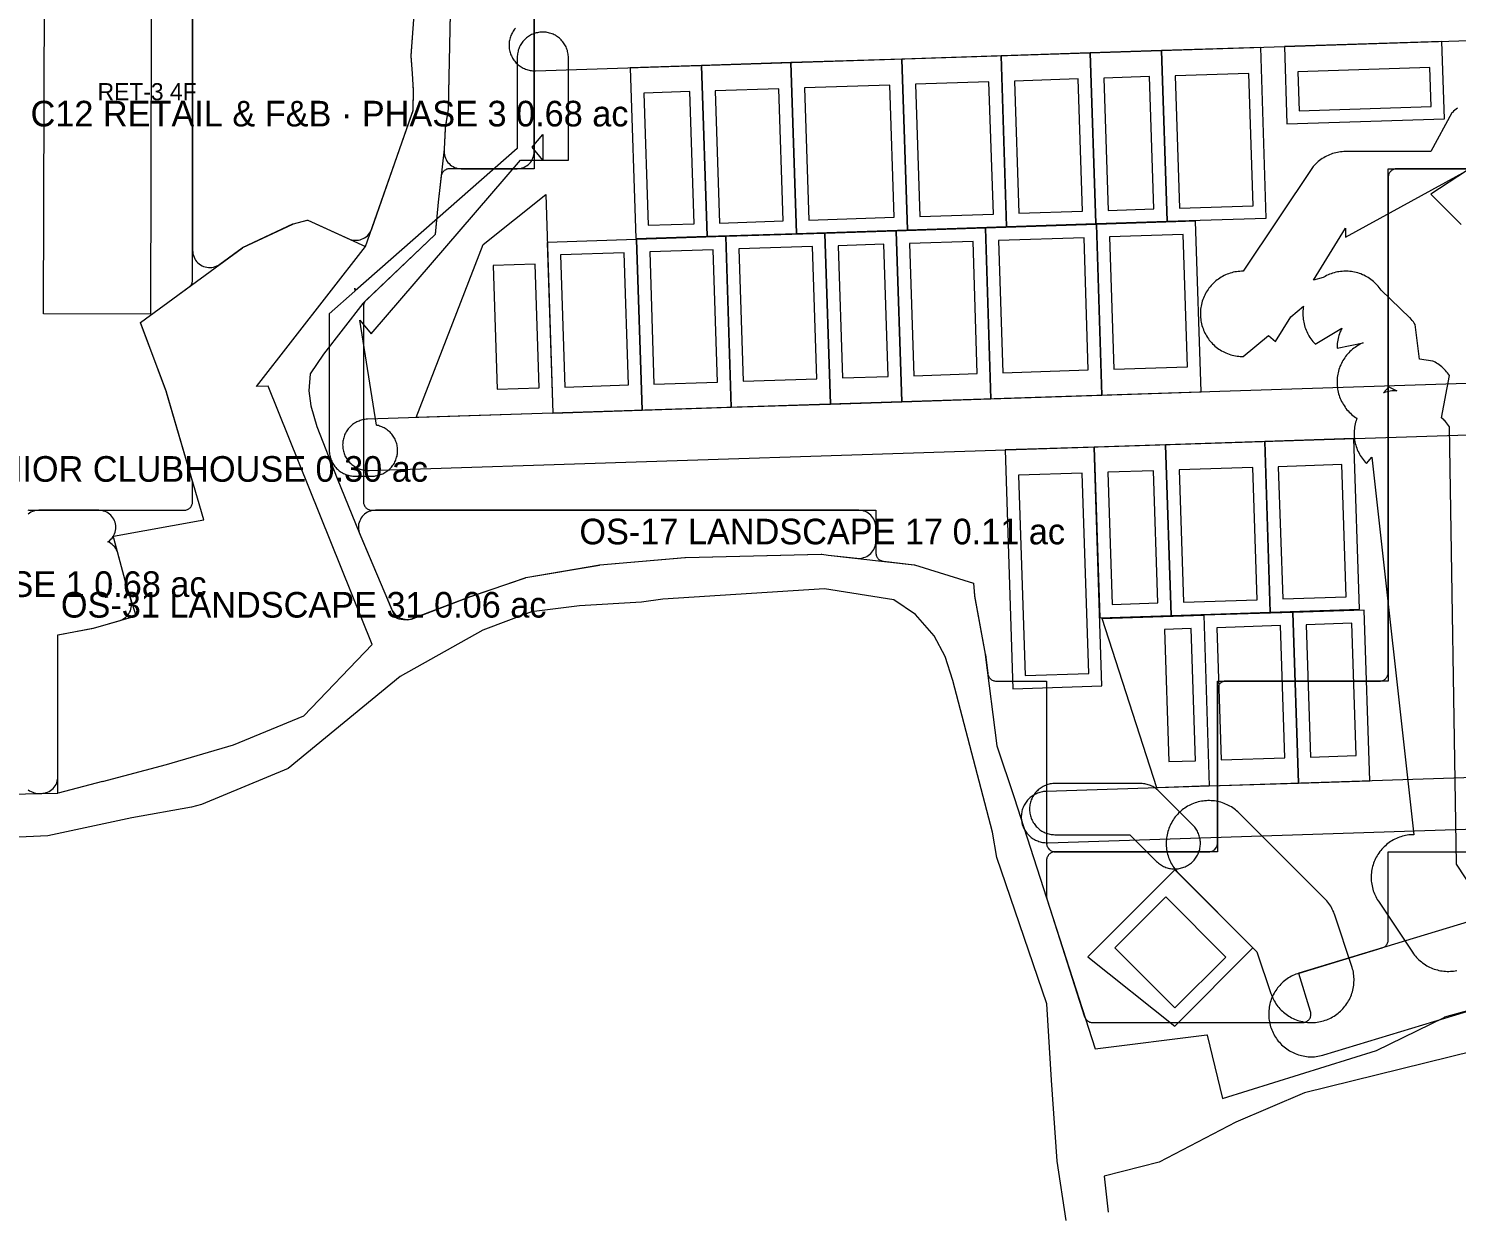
# Model space of a CAD drawing. Extents: x 32 to 940, y -21 to 684.
# Drawn here: x 320.8 to 488, y -13.2 to 126.4 of the extents above; entities that cross this region are included whole.
import ezdxf

# ---------------------------------------------------------------- set-up
doc = ezdxf.new("R2010")
doc.units = 0
for name, color, linetype, lineweight in [('BUILDING-RETAIL', 6, 'Continuous', 0), ('GREEN-LANDSCAPE', 3, 'Continuous', 0), ('GREEN-RC', 3, 'Continuous', 0), ('PLOT', 4, 'Continuous', 0), ('ROAD-EXISTING', 2, 'Continuous', 0), ('ROAD-PRIMARY', 1, 'Continuous', 0), ('ROAD-TERTIARY', 7, 'Continuous', 0), ('SITE-BOUNDARY', 7, 'Continuous', 0), ('TEXT-PLOT', 7, 'Continuous', 0), ('TEXT-ZONE', 7, 'Continuous', 0), ('VILLA-HOUSE', 7, 'Continuous', 0), ('ZONE-RETAIL', 6, 'Continuous', 0), ('ZONE-VILLAS', 2, 'Continuous', 0)]:
    doc.layers.add(name, color=color, linetype=linetype, lineweight=lineweight)

msp = doc.modelspace()

# ---------------------------------------------------------------- linework, layer by layer
at = {"layer": 'BUILDING-RETAIL'}
msp.add_lwpolyline([(335.06, 92.96), (322.54, 93), (322.68, 143.08), (335.2, 143.05)], close=True, dxfattribs=at)
at = {"layer": 'GREEN-LANDSCAPE'}
msp.add_lwpolyline([(320.75, 37.26), (320.91, 37.15), (321.08, 37.05), (321.27, 36.97), (321.45, 36.9), (321.65, 36.86), (321.85, 36.83), (322.04, 36.83), (322.27, 36.83), (322.46, 36.85), (322.65, 36.88), (322.84, 36.93), (323.02, 37), (323.2, 37.08), (323.36, 37.18), (323.51, 37.3), (323.66, 37.43), (323.79, 37.58), (323.9, 37.74), (324, 37.9), (324.08, 38.08), (324.14, 38.26), (324.19, 38.45), (324.22, 38.64), (324.23, 38.83), (324.2, 55.38), (324.2, 55.41), (324.2, 55.41), (324.2, 55.42), (324.22, 55.42), (324.24, 55.42), (328.31, 56.19), (328.49, 56.23), (331.41, 57.07), (331.6, 57.13), (331.78, 57.22), (331.95, 57.32), (332.12, 57.43), (332.26, 57.57), (332.4, 57.71), (332.52, 57.87), (332.62, 58.04), (332.71, 58.22), (332.78, 58.41), (332.82, 58.6), (332.85, 58.8), (332.86, 59), (332.85, 59.19), (332.82, 59.39), (332.77, 59.58), (332.11, 61.73), (332.11, 61.74), (332.1, 61.74), (332.1, 61.75), (332.1, 61.76), (332.1, 61.77), (332.1, 61.77), (332.09, 61.78), (331.25, 64.97), (331.19, 65.16), (331.1, 65.35), (331, 65.53), (330.88, 65.7), (330.74, 65.85), (330.59, 65.99), (330.42, 66.12), (330.25, 66.22), (330.08, 66.3), (330.07, 66.3), (330.07, 66.3), (330.07, 66.31), (330.07, 66.31), (330.07, 66.31), (330.13, 66.35), (330.29, 66.47), (330.43, 66.6), (330.56, 66.75), (330.68, 66.91), (330.77, 67.07), (330.86, 67.25), (330.92, 67.44), (330.97, 67.63), (330.99, 67.82), (331, 68.01), (330.99, 68.21), (330.96, 68.4), (330.91, 68.59), (330.85, 68.78), (330.76, 68.95), (330.66, 69.12), (330.54, 69.27), (330.41, 69.42), (330.27, 69.55), (330.11, 69.67), (329.94, 69.77), (329.76, 69.85), (329.58, 69.91), (329.39, 69.96), (329.2, 69.99), (329, 70), (322, 70), (321.8, 69.99), (321.61, 69.96), (321.42, 69.91), (321.23, 69.85), (321.06, 69.76), (320.89, 69.66), (320.73, 69.55)], dxfattribs=at)
msp.add_lwpolyline([(359.41, 67.99), (359.42, 67.79), (359.45, 67.6), (359.5, 67.4), (359.57, 67.22), (362.49, 60.31), (363.29, 58.43), (363.37, 58.26), (363.47, 58.1), (363.59, 57.94), (363.72, 57.8), (363.86, 57.67), (364.01, 57.56), (364.18, 57.46), (364.35, 57.37), (364.53, 57.31), (364.71, 57.26), (364.9, 57.23), (365.09, 57.22), (365.29, 57.22), (365.48, 57.24), (365.66, 57.29), (365.84, 57.35), (372.63, 59.94), (372.64, 59.94), (372.64, 59.94), (372.65, 59.94), (372.66, 59.95), (372.67, 59.95), (372.67, 59.95), (372.68, 59.95), (378.94, 62.1), (378.97, 62.1), (378.98, 62.11), (379, 62.11), (379.02, 62.12), (387.65, 63.58), (387.67, 63.59), (387.68, 63.59), (387.69, 63.59), (397.65, 64.45), (397.67, 64.45), (397.68, 64.45), (397.68, 64.45), (397.69, 64.45), (397.7, 64.45), (397.71, 64.45), (413.61, 64.84), (413.64, 64.84), (413.66, 64.84), (413.66, 64.84), (413.66, 64.84), (413.67, 64.84), (414.41, 64.76), (414.41, 64.76), (414.43, 64.76), (417.77, 64.38), (417.97, 64.37), (418.17, 64.37), (418.37, 64.4), (418.56, 64.45), (418.75, 64.51), (418.93, 64.59), (419.1, 64.69), (419.26, 64.81), (419.4, 64.94), (419.54, 65.09), (419.66, 65.25), (419.76, 65.42), (419.85, 65.6), (419.91, 65.78), (419.96, 65.97), (419.99, 66.17), (420, 66.37), (420, 68), (419.99, 68.2), (419.96, 68.39), (419.91, 68.58), (419.85, 68.77), (419.76, 68.94), (419.66, 69.11), (419.55, 69.27), (419.41, 69.41), (419.27, 69.55), (419.11, 69.66), (418.94, 69.76), (418.77, 69.85), (418.58, 69.91), (418.39, 69.96), (418.2, 69.99), (418, 70), (361.41, 70), (361.21, 69.99), (361.02, 69.96), (360.82, 69.91), (360.64, 69.85), (360.46, 69.76), (360.29, 69.66), (360.13, 69.54), (359.99, 69.41), (359.86, 69.26), (359.74, 69.1), (359.64, 68.93), (359.56, 68.76), (359.49, 68.57), (359.44, 68.38), (359.42, 68.18)], close=True, dxfattribs=at)
at = {"layer": 'GREEN-RC'}
for points in [[(340, 149), (340, 100.42), (340.01, 100.22), (340.04, 100.03), (340.09, 99.83), (340.16, 99.64), (340.25, 99.46), (340.35, 99.29), (340.47, 99.13), (340.61, 98.99), (340.76, 98.86), (340.92, 98.74), (341.1, 98.64), (341.28, 98.56), (341.47, 98.5), (341.66, 98.45), (341.86, 98.43), (342.06, 98.42), (342.26, 98.44), (342.46, 98.48), (342.65, 98.53), (342.84, 98.61), (343.02, 98.7), (343.18, 98.81), (345.8, 100.73), (345.82, 100.75), (345.83, 100.75), (345.83, 100.75), (345.85, 100.76), (345.87, 100.77), (351.73, 103.52), (351.75, 103.53), (351.76, 103.53), (351.76, 103.54), (351.78, 103.54), (351.8, 103.55), (353.42, 103.97), (353.42, 103.97), (353.45, 103.98), (353.46, 103.98), (353.46, 103.98), (353.47, 103.98), (353.5, 103.97), (358.27, 101.8), (358.45, 101.72), (358.64, 101.67), (358.83, 101.64), (359.03, 101.62), (359.22, 101.62), (359.42, 101.64), (359.61, 101.68), (359.79, 101.74), (359.97, 101.82), (360.14, 101.91), (360.31, 102.02), (360.46, 102.15), (360.59, 102.29), (360.72, 102.44), (360.82, 102.61), (360.91, 102.78), (360.99, 102.96), (365.71, 116.51), (365.77, 116.71), (365.81, 116.92), (365.82, 117.14), (365.85, 119.03), (365.85, 119.18), (365.73, 121.16), (365.73, 121.16), (365.6, 123.18), (365.6, 123.2), (365.6, 123.22), (365.6, 123.23), (365.6, 123.26), (366.06, 129.58)], [(370.31, 135.6), (369.93, 117.04), (369.92, 117.01), (369.92, 116.99), (369.92, 116.98), (369.92, 116.96), (369.58, 114.87), (369.55, 114.62), (369.47, 112.32), (369.47, 112.3), (369.46, 112.28), (369.46, 112.27), (369.46, 112.24), (369.46, 112.23), (369.45, 112.03), (369.45, 111.83), (369.48, 111.63), (369.53, 111.44), (369.59, 111.25), (369.67, 111.07), (369.77, 110.9), (369.89, 110.74), (370.02, 110.6), (370.17, 110.46), (370.33, 110.34), (370.5, 110.24), (370.67, 110.16), (370.86, 110.09), (371.05, 110.04), (371.25, 110.01), (371.45, 110), (378, 110), (378.2, 110.01), (378.39, 110.04), (378.58, 110.09), (378.77, 110.15), (378.94, 110.24), (379.11, 110.34), (379.27, 110.45), (379.41, 110.59), (379.55, 110.73), (379.66, 110.89), (379.76, 111.06), (379.85, 111.23), (379.91, 111.42), (379.96, 111.61), (379.99, 111.8), (380, 112), (380, 128.98)]]:
    msp.add_lwpolyline(points, dxfattribs=at)
at = {"layer": 'PLOT'}
for points in [[(453.46, 123.83), (445.1, 123.56), (445.75, 103.57), (454.11, 103.84)], [(465.07, 124.21), (453.46, 123.83), (454.11, 103.84), (465.72, 104.22)], [(486.27, 124.9), (467.84, 124.3), (468.13, 115.24), (486.57, 115.84)], [(399.6, 122.08), (391.25, 121.81), (391.9, 101.82), (400.25, 102.09)], [(410.05, 122.42), (399.6, 122.08), (400.25, 102.09), (410.7, 102.43)], [(423.05, 122.84), (410.05, 122.42), (410.7, 102.43), (423.7, 102.85)], [(434.66, 123.22), (423.05, 122.84), (423.7, 102.85), (435.31, 103.23)], [(445.1, 123.56), (434.66, 123.22), (435.31, 103.23), (445.75, 103.57)], [(382.18, 81.38), (366.18, 80.86), (374.03, 101.13), (381.34, 106.96)], [(446.48, 83.48), (458.08, 83.85), (457.43, 103.84), (445.83, 103.47)], [(392.62, 81.72), (403.07, 82.06), (402.42, 102.05), (391.97, 101.71)], [(403.07, 82.06), (414.68, 82.44), (414.02, 102.43), (402.42, 102.05)], [(414.68, 82.44), (423.03, 82.71), (422.38, 102.7), (414.02, 102.43)], [(423.03, 82.71), (433.48, 83.05), (432.83, 103.04), (422.38, 102.7)], [(433.48, 83.05), (446.48, 83.48), (445.83, 103.47), (432.83, 103.04)], [(382.18, 81.38), (392.62, 81.72), (391.97, 101.71), (381.53, 101.37)], [(445.57, 77.4), (435.13, 77.06), (436.04, 49.08), (446.48, 49.42)], [(453.93, 77.67), (445.57, 77.4), (446.22, 57.41), (454.58, 57.69)], [(465.54, 78.05), (453.93, 77.67), (454.58, 57.69), (466.19, 58.06)], [(475.98, 78.39), (465.54, 78.05), (466.19, 58.06), (476.63, 58.4)], [(459.04, 37.71), (452.92, 37.51), (446.52, 57.31), (458.39, 57.7)], [(459.04, 37.71), (469.48, 38.05), (468.83, 58.04), (458.39, 57.7)], [(469.48, 38.05), (477.84, 38.32), (477.19, 58.31), (468.83, 58.04)], [(464.16, 18.74), (455.01, 27.89), (444.82, 17.7), (455.03, 9.6)]]:
    msp.add_lwpolyline(points, close=True, dxfattribs=at)
at = {"layer": 'ROAD-EXISTING'}
for points in [[(347.46, 84.48), (360.26, 100.89)], [(348.83, 84.55), (347.46, 84.48)], [(361.02, 54.26), (348.83, 84.55)], [(413.99, 60.78), (395.04, 59.57)], [(422.1, 59.5), (413.99, 60.78)], [(385.28, 58.82), (379.68, 58.09)], [(392.57, 59.22), (385.28, 58.82)], [(395.04, 59.57), (392.57, 59.22)], [(424.64, 57.79), (422.1, 59.5)], [(379.68, 58.09), (373.98, 55.97)], [(426.82, 55.29), (424.64, 57.79)], [(373.98, 55.97), (364.29, 50.55)], [(428.13, 52.89), (426.82, 55.29)], [(353.03, 45.94), (361.02, 54.26)], [(429.03, 50.05), (428.13, 52.89)], [(364.29, 50.55), (351.18, 39.75)], [(433.65, 32.3), (429.03, 50.05)], [(344.8, 42.54), (353.03, 45.94)], [(336.95, 40.21), (344.8, 42.54)], [(329.44, 38.24), (336.95, 40.21)], [(351.18, 39.75), (341.03, 35.54)], [(329.44, 38.24), (324.24, 36.88)], [(339.86, 35.21), (332.89, 33.98)], [(341.03, 35.54), (339.86, 35.21)], [(332.89, 33.98), (323.06, 31.87)], [(323.06, 31.87), (303.52, 30.96)], [(434.15, 29.34), (433.65, 32.3)], [(440.04, 12.21), (434.15, 29.34)], [(440.57, 3.27), (440.04, 12.21)], [(489.99, 6.64), (470.19, 1.77)], [(441.25, -6.24), (440.57, 3.27)], [(470.19, 1.77), (462.16, -1.66)], [(462.16, -1.66), (453.19, -6.34)], [(442.29, -13.17), (441.25, -6.24)], [(453.19, -6.34), (446.72, -7.97)], [(446.72, -7.97), (447.19, -12.21)]]:
    msp.add_lwpolyline(points, dxfattribs=at)
at = {"layer": 'ROAD-PRIMARY'}
for points in [[(488.11, 117.08), (487.96, 116.97), (487.81, 116.85), (487.66, 116.72), (487.52, 116.59), (487.46, 116.54), (485, 112), (475, 112), (474.81, 112), (474.62, 111.98), (474.42, 111.97), (474.23, 111.94), (474.04, 111.91), (473.86, 111.87), (473.67, 111.82), (473.49, 111.77), (473.3, 111.7), (473.12, 111.63), (472.95, 111.56), (472.77, 111.48), (472.6, 111.39), (472.44, 111.29), (472.27, 111.19), (472.11, 111.08), (471.96, 110.97), (471.81, 110.85), (471.66, 110.72), (471.52, 110.59), (471.39, 110.45), (471.26, 110.31), (471.2, 110.25), (463, 98), (462.81, 98), (462.62, 97.98), (462.42, 97.97), (462.23, 97.94), (462.04, 97.91), (461.86, 97.87), (461.67, 97.82), (461.49, 97.77), (461.3, 97.7), (461.12, 97.64), (460.95, 97.56), (460.77, 97.48), (460.6, 97.39), (460.44, 97.29), (460.27, 97.19), (460.11, 97.08), (459.96, 96.97), (459.81, 96.85), (459.66, 96.72), (459.52, 96.59), (459.39, 96.45), (459.26, 96.31), (459.13, 96.17), (459.01, 96.02), (458.9, 95.86), (458.79, 95.7), (458.69, 95.54), (458.6, 95.37), (458.51, 95.2), (458.43, 95.02), (458.35, 94.85), (458.29, 94.67), (458.23, 94.48), (458.17, 94.3), (458.12, 94.11), (458.09, 93.92), (458.05, 93.73), (458.03, 93.54), (458.01, 93.35), (458, 93.16), (458, 92.97), (458, 92.78), (458.02, 92.58), (458.04, 92.39), (458.06, 92.2), (458.1, 92.01), (458.14, 91.83), (458.19, 91.64), (458.25, 91.45), (458.31, 91.27), (458.38, 91.09), (458.45, 90.92), (458.54, 90.75), (458.63, 90.58), (458.72, 90.41), (458.83, 90.25), (458.94, 90.09), (459.05, 89.93), (459.17, 89.78), (459.3, 89.64), (459.43, 89.5), (459.57, 89.36), (459.71, 89.23), (459.86, 89.11), (460.01, 88.99), (460.17, 88.88), (460.33, 88.78), (460.49, 88.67), (460.66, 88.58), (460.83, 88.5), (461, 88.42), (461.18, 88.34), (461.36, 88.28), (461.55, 88.22), (461.73, 88.16), (461.92, 88.12), (462.11, 88.08), (462.3, 88.05), (462.49, 88.03), (462.68, 88.01), (462.87, 88), (463, 88), (465.96, 90.46), (466.8, 89.75), (468.6, 92.67), (470.08, 93.9), (470.05, 93.73), (470.03, 93.54), (470.01, 93.35), (470, 93.16), (470, 92.97), (470, 92.78), (470.02, 92.58), (470.04, 92.39), (470.06, 92.2), (470.1, 92.01), (470.14, 91.83), (470.19, 91.64), (470.25, 91.45), (470.31, 91.27), (470.38, 91.09), (470.45, 90.92), (470.54, 90.75), (470.63, 90.58), (470.72, 90.41), (470.83, 90.25), (470.94, 90.09), (471.05, 89.93), (471.17, 89.78), (471.3, 89.64), (471.43, 89.5), (471.46, 89.46), (474.58, 91.34), (474.51, 91.2), (474.43, 91.02), (474.35, 90.85), (474.29, 90.67), (474.23, 90.48), (474.17, 90.3), (474.12, 90.11), (474.09, 89.92), (474.05, 89.73), (474.03, 89.54), (474.01, 89.35), (474, 89.16), (474, 89), (477.08, 89.61), (476.95, 89.56), (476.77, 89.48), (476.6, 89.39), (476.44, 89.29), (476.27, 89.19), (476.11, 89.08), (475.96, 88.97), (475.81, 88.85), (475.66, 88.72), (475.52, 88.59), (475.39, 88.45), (475.26, 88.31), (475.13, 88.17), (475.01, 88.02), (474.9, 87.86), (474.79, 87.7), (474.69, 87.54), (474.6, 87.37), (474.51, 87.2), (474.43, 87.02), (474.35, 86.85), (474.29, 86.67), (474.23, 86.48), (474.17, 86.3), (474.12, 86.11), (474.09, 85.92), (474.05, 85.73), (474.03, 85.54), (474.01, 85.35), (474, 85.16), (474, 84.97), (474, 84.78), (474.02, 84.58), (474.04, 84.39), (474.06, 84.2), (474.1, 84.01), (474.14, 83.83), (474.19, 83.64), (474.25, 83.45), (474.31, 83.27), (474.38, 83.09), (474.45, 82.92), (474.54, 82.75), (474.63, 82.58), (474.72, 82.41), (474.83, 82.25), (474.94, 82.09), (475.05, 81.93), (475.17, 81.78), (475.3, 81.64), (475.43, 81.5), (475.57, 81.36), (475.71, 81.23), (475.86, 81.11), (476.01, 80.99), (476.17, 80.88), (476.33, 80.78), (476.33, 80.77), (476.29, 80.67), (476.23, 80.48), (476.17, 80.3), (476.12, 80.11), (476.09, 79.92), (476.05, 79.73), (476.03, 79.54), (476.01, 79.35), (476, 79.16), (476, 78.97), (476, 78.78), (476.02, 78.58), (476.04, 78.39), (476.06, 78.2), (476.1, 78.01), (476.14, 77.83), (476.19, 77.64), (476.25, 77.45), (476.31, 77.27), (476.38, 77.09), (476.45, 76.92), (476.54, 76.75), (476.63, 76.58), (476.72, 76.41), (476.83, 76.25), (476.94, 76.09), (477.05, 75.93), (477.17, 75.78), (477.3, 75.64), (477.43, 75.5), (477.46, 75.46), (478.09, 76.2), (483, 32), (482.81, 32), (482.62, 31.98), (482.42, 31.97), (482.23, 31.94), (482.04, 31.91), (481.86, 31.87), (481.67, 31.82), (481.49, 31.77), (481.3, 31.7), (481.12, 31.64), (480.95, 31.56), (480.77, 31.48), (480.6, 31.39), (480.44, 31.29), (480.27, 31.19), (480.11, 31.08), (479.96, 30.97), (479.81, 30.85), (479.66, 30.72), (479.52, 30.59), (479.39, 30.45), (479.26, 30.31), (479.13, 30.17), (479.01, 30.02), (478.9, 29.86), (478.79, 29.7), (478.69, 29.54), (478.6, 29.37), (478.51, 29.2), (478.43, 29.02), (478.35, 28.85), (478.29, 28.67), (478.23, 28.48), (478.17, 28.3), (478.12, 28.11), (478.09, 27.93), (478.05, 27.73), (478.03, 27.54), (478.01, 27.35), (478, 27.16), (478, 26.97), (478, 26.78), (478.02, 26.58), (478.04, 26.39), (478.06, 26.2), (478.1, 26.01), (478.14, 25.82), (478.19, 25.64), (478.25, 25.45), (478.31, 25.27), (478.38, 25.09), (478.45, 24.92), (478.54, 24.75), (478.63, 24.57), (478.72, 24.41), (478.83, 24.25), (478.84, 24.23), (482.84, 18.23), (482.95, 18.07), (483.06, 17.91), (483.19, 17.77), (483.31, 17.62), (483.45, 17.48), (483.58, 17.35), (483.73, 17.22), (483.88, 17.1), (484.03, 16.98), (484.19, 16.87), (484.35, 16.76), (484.51, 16.66), (484.68, 16.57), (484.85, 16.48), (485.03, 16.41), (485.2, 16.33), (485.38, 16.27), (485.57, 16.21), (485.75, 16.16), (485.94, 16.11), (486.13, 16.08), (486.32, 16.05), (486.51, 16.02), (486.7, 16.01), (486.89, 16), (487.09, 16), (487.28, 16.01), (487.47, 16.02), (487.66, 16.04), (487.85, 16.07), (488.04, 16.11)], [(491.16, 23.77), (487.98, 28.55), (487.16, 79.77), (487.05, 79.93), (486.94, 80.08), (486.81, 80.23), (486.69, 80.38), (486.55, 80.52), (486.54, 80.54), (486.23, 80.81), (487.16, 85.77), (487.05, 85.93), (486.94, 86.08), (486.81, 86.23), (486.69, 86.38), (486.55, 86.52), (486.42, 86.65), (486.27, 86.78), (486.12, 86.9), (485.97, 87.02), (485.81, 87.13), (485.65, 87.24), (485.49, 87.34), (485.32, 87.43), (485.24, 87.47), (483.67, 87.7), (483.16, 91.77), (483.05, 91.93), (482.94, 92.08), (482.81, 92.23), (482.69, 92.38), (482.55, 92.52), (482.54, 92.54), (479.16, 95.77), (479.05, 95.93), (478.94, 96.08), (478.81, 96.23), (478.69, 96.38), (478.55, 96.52), (478.42, 96.65), (478.27, 96.78), (478.12, 96.9), (477.97, 97.02), (477.81, 97.13), (477.65, 97.24), (477.49, 97.34), (477.32, 97.43), (477.15, 97.52), (476.97, 97.59), (476.8, 97.67), (476.62, 97.73), (476.43, 97.79), (476.25, 97.84), (476.06, 97.89), (475.87, 97.92), (475.68, 97.95), (475.49, 97.98), (475.3, 97.99), (475.11, 98), (475, 98), (474.81, 98), (474.62, 97.98), (474.42, 97.97), (474.23, 97.94), (474.04, 97.91), (473.86, 97.87), (473.67, 97.82), (473.49, 97.77), (473.3, 97.7), (473.12, 97.64), (472.95, 97.56), (472.77, 97.48), (472.6, 97.39), (472.44, 97.29), (472.38, 97.25), (471.23, 96.93), (475, 103.03), (475, 102), (489.16, 109.77), (485, 107), (488.54, 103.46)], [(525.55, 32.78), (469.55, 15.78), (469.37, 15.72), (469.18, 15.66), (469.01, 15.59), (468.83, 15.51), (468.66, 15.42), (468.49, 15.32), (468.33, 15.23), (468.17, 15.12), (468.01, 15.01), (467.86, 14.89), (467.71, 14.77), (467.57, 14.64), (467.43, 14.5), (467.3, 14.36), (467.17, 14.22), (467.05, 14.07), (466.94, 13.91), (466.83, 13.76), (466.73, 13.59), (466.63, 13.43), (466.54, 13.26), (466.45, 13.08), (466.38, 12.91), (466.31, 12.73), (466.25, 12.55), (466.19, 12.36), (466.14, 12.18), (466.1, 11.99), (466.06, 11.8), (466.04, 11.61), (466.02, 11.42), (466, 11.23), (466, 11.03), (466, 10.84), (466.01, 10.65), (466.03, 10.46), (466.05, 10.27), (466.09, 10.08), (466.12, 9.89), (466.17, 9.7), (466.23, 9.52), (466.29, 9.34), (466.35, 9.15), (466.43, 8.98), (466.51, 8.8), (466.6, 8.63), (466.69, 8.46), (466.79, 8.3), (466.9, 8.14), (467.01, 7.99), (467.13, 7.83), (467.25, 7.69), (467.38, 7.55), (467.52, 7.41), (467.66, 7.28), (467.81, 7.15), (467.96, 7.03), (468.11, 6.92), (468.27, 6.81), (468.43, 6.71), (468.6, 6.61), (468.77, 6.52), (468.94, 6.44), (469.12, 6.37), (469.3, 6.3), (469.48, 6.24), (469.67, 6.18), (469.86, 6.13), (470.04, 6.09), (470.23, 6.06), (470.42, 6.03), (470.61, 6.01), (470.81, 6), (471, 6), (471.19, 6), (471.38, 6.01), (471.57, 6.03), (471.76, 6.06), (471.95, 6.09), (472.14, 6.13), (472.33, 6.18), (472.45, 6.22), (527.83, 23.03)]]:
    msp.add_lwpolyline(points, dxfattribs=at)
for points in [[(480.06, 84.47), (481, 84), (480.81, 84), (480.62, 83.98), (480.42, 83.97), (480.23, 83.94), (480.04, 83.91), (479.86, 83.87), (479.67, 83.82), (479.49, 83.77), (479.46, 83.75)], [(471.29, 10.01), (471.49, 10.02), (471.68, 10.05), (471.87, 10.08), (472.06, 10.11), (472.24, 10.16), (472.43, 10.21), (472.61, 10.27), (472.79, 10.33), (472.97, 10.4), (473.15, 10.48), (473.32, 10.57), (473.49, 10.66), (473.65, 10.76), (473.81, 10.87), (473.97, 10.98), (474.12, 11.09), (474.27, 11.22), (474.41, 11.35), (474.55, 11.48), (474.68, 11.62), (474.81, 11.76), (474.93, 11.91), (475.05, 12.06), (475.16, 12.22), (475.26, 12.38), (475.36, 12.55), (475.45, 12.72), (475.54, 12.89), (475.61, 13.07), (475.68, 13.25), (475.75, 13.43), (475.8, 13.61), (475.85, 13.8), (475.9, 13.99), (475.93, 14.18), (475.96, 14.37), (475.98, 14.56), (475.99, 14.75), (476, 14.94), (476, 15.13), (475.99, 15.33), (475.97, 15.52), (475.95, 15.71), (475.92, 15.9), (475.88, 16.09), (475.83, 16.27), (475.78, 16.46), (475.74, 16.58), (473.74, 22.58), (473.68, 22.76), (473.61, 22.94), (473.53, 23.12), (473.44, 23.29), (473.35, 23.46), (473.26, 23.62), (473.15, 23.79), (473.04, 23.94), (472.93, 24.1), (472.8, 24.25), (472.68, 24.39), (472.54, 24.53), (472.54, 24.54), (462.54, 34.54), (462.4, 34.67), (462.25, 34.8), (462.11, 34.92), (461.95, 35.04), (461.8, 35.15), (461.63, 35.25), (461.47, 35.35), (461.3, 35.44), (461.13, 35.52), (460.95, 35.6), (460.77, 35.67), (460.59, 35.74), (460.41, 35.8), (460.22, 35.85), (460.03, 35.89), (459.85, 35.93), (459.65, 35.96), (459.46, 35.98), (459.27, 35.99), (459.08, 36), (458.89, 36), (458.7, 35.99), (458.5, 35.98), (458.31, 35.95), (458.12, 35.92), (457.94, 35.88), (457.75, 35.84), (457.56, 35.79), (457.38, 35.73), (457.2, 35.66), (457.02, 35.59), (456.85, 35.51), (456.67, 35.43), (456.5, 35.33), (456.34, 35.23), (456.18, 35.13), (456.02, 35.02), (455.87, 34.9), (455.72, 34.78), (455.58, 34.65), (455.44, 34.51), (455.31, 34.37), (455.18, 34.23), (455.06, 34.08), (454.95, 33.93), (454.84, 33.77), (454.73, 33.61), (454.64, 33.44), (454.55, 33.27), (454.46, 33.1), (454.38, 32.92), (454.31, 32.74), (454.25, 32.56), (454.19, 32.38), (454.14, 32.19), (454.1, 32), (454.07, 31.81), (454.04, 31.62), (454.02, 31.43), (454.01, 31.24), (454, 31.05), (454, 30.86), (454.01, 30.66), (454.03, 30.47), (454.05, 30.28), (454.08, 30.09), (454.12, 29.9), (454.17, 29.72), (454.22, 29.53), (454.28, 29.35), (454.35, 29.17), (454.42, 28.99), (454.5, 28.82), (454.59, 28.64), (454.68, 28.48), (454.78, 28.31), (454.89, 28.15), (455, 28), (455.12, 27.85), (455.25, 27.7), (455.38, 27.56), (455.46, 27.46), (464.63, 18.3), (466.26, 13.42), (466.32, 13.24), (466.39, 13.06), (466.47, 12.88), (466.56, 12.71), (466.65, 12.54), (466.74, 12.38), (466.85, 12.21), (466.96, 12.06), (467.07, 11.9), (467.2, 11.75), (467.32, 11.61), (467.46, 11.47), (467.6, 11.34), (467.74, 11.21), (467.89, 11.09), (468.04, 10.97), (468.2, 10.86), (468.36, 10.76), (468.52, 10.66), (468.69, 10.56), (468.87, 10.48), (469.04, 10.4), (469.22, 10.33), (469.4, 10.26), (469.58, 10.21), (469.77, 10.15), (469.96, 10.11), (470.14, 10.07), (470.33, 10.04), (470.53, 10.02), (470.72, 10.01), (470.91, 10), (471.1, 10)]]:
    msp.add_lwpolyline(points, close=True, dxfattribs=at)
at = {"layer": 'ROAD-TERTIARY'}
for points in [[(377.8, 126.44), (377.7, 126.33), (377.62, 126.22), (377.53, 126.1), (377.46, 125.97), (377.39, 125.85), (377.32, 125.72), (377.27, 125.59), (377.22, 125.45), (377.17, 125.31), (377.14, 125.17), (377.11, 125.03), (377.08, 124.89), (377.06, 124.75), (377.05, 124.6), (377.05, 124.46), (377.06, 124.31), (377.07, 124.17), (377.08, 124.03), (377.11, 123.88), (377.14, 123.74), (377.18, 123.6), (377.22, 123.47), (377.27, 123.33), (377.33, 123.2), (377.4, 123.07), (377.47, 122.94), (377.54, 122.82), (377.62, 122.7), (377.71, 122.59), (377.81, 122.48), (377.9, 122.37), (378.01, 122.27), (378.12, 122.17), (378.23, 122.08), (378.34, 122), (378.46, 121.92), (378.59, 121.85), (378.72, 121.78), (378.85, 121.72), (378.98, 121.66), (379.12, 121.61), (379.26, 121.57), (379.4, 121.54), (379.54, 121.51), (379.68, 121.49), (379.82, 121.47), (379.97, 121.47), (380.11, 121.47), (380.15, 121.47), (600.03, 128.62)], [(579.35, 87.78), (360.46, 80.66), (360.32, 80.65), (360.18, 80.63), (360.04, 80.61), (359.89, 80.58), (359.75, 80.55), (359.62, 80.5), (359.48, 80.45), (359.35, 80.4), (359.21, 80.34), (359.09, 80.27), (358.96, 80.2), (358.84, 80.12), (358.73, 80.03), (358.62, 79.94), (358.51, 79.84), (358.4, 79.74), (358.31, 79.64), (358.21, 79.53), (358.13, 79.41), (358.05, 79.29), (357.97, 79.17), (357.9, 79.04), (357.84, 78.91), (357.78, 78.78), (357.73, 78.64), (357.69, 78.5), (357.65, 78.37), (357.62, 78.22), (357.59, 78.08), (357.58, 77.94), (357.57, 77.8), (357.56, 77.65), (357.57, 77.51), (357.58, 77.36), (357.6, 77.22), (357.62, 77.08), (357.65, 76.94), (357.69, 76.8), (357.73, 76.66), (357.79, 76.52), (357.84, 76.39), (357.91, 76.26), (357.98, 76.14), (358.05, 76.01), (358.14, 75.89), (358.22, 75.78), (358.32, 75.67), (358.42, 75.56), (358.52, 75.46), (358.63, 75.37), (358.74, 75.28), (358.86, 75.19), (358.98, 75.11), (359.1, 75.04), (359.23, 74.97), (359.36, 74.91), (359.49, 74.86), (359.63, 74.81), (359.77, 74.77), (359.91, 74.73), (360.05, 74.7), (360.19, 74.68), (360.34, 74.67), (360.48, 74.66), (360.62, 74.66), (360.66, 74.66), (579.54, 81.78)], [(519.88, 39.67), (439.93, 37.07), (439.78, 37.06), (439.64, 37.05), (439.5, 37.02), (439.35, 36.99), (439.21, 36.96), (439.07, 36.92), (438.94, 36.87), (438.81, 36.81), (438.68, 36.75), (438.55, 36.68), (438.42, 36.61), (438.3, 36.53), (438.19, 36.44), (438.07, 36.35), (437.97, 36.26), (437.87, 36.15), (437.77, 36.05), (437.67, 35.94), (437.59, 35.82), (437.51, 35.7), (437.43, 35.58), (437.36, 35.45), (437.3, 35.32), (437.24, 35.19), (437.19, 35.05), (437.14, 34.92), (437.11, 34.78), (437.08, 34.64), (437.05, 34.49), (437.04, 34.35), (437.03, 34.21), (437.02, 34.06), (437.03, 33.92), (437.04, 33.77), (437.06, 33.63), (437.08, 33.49), (437.11, 33.35), (437.15, 33.21), (437.19, 33.07), (437.25, 32.94), (437.3, 32.8), (437.37, 32.67), (437.44, 32.55), (437.51, 32.42), (437.6, 32.31), (437.68, 32.19), (437.78, 32.08), (437.88, 31.98), (437.98, 31.87), (438.09, 31.78), (438.2, 31.69), (438.32, 31.6), (438.44, 31.52), (438.56, 31.45), (438.69, 31.38), (438.82, 31.32), (438.95, 31.27), (439.09, 31.22), (439.23, 31.18), (439.37, 31.14), (439.51, 31.11), (439.65, 31.09), (439.8, 31.08), (439.94, 31.07), (440.08, 31.07), (440.12, 31.07), (520.08, 33.67)]]:
    msp.add_lwpolyline(points, dxfattribs=at)
for points in [[(361.14, 74), (361.29, 74.01), (361.43, 74.03), (361.57, 74.06), (361.71, 74.09), (361.86, 74.12), (361.99, 74.17), (362.13, 74.22), (362.26, 74.28), (362.39, 74.34), (362.52, 74.41), (362.64, 74.49), (362.76, 74.57), (362.87, 74.66), (362.98, 74.75), (363.09, 74.85), (363.19, 74.95), (363.29, 75.06), (363.38, 75.17), (363.46, 75.29), (363.54, 75.41), (363.62, 75.53), (363.68, 75.66), (363.75, 75.79), (363.8, 75.92), (363.85, 76.06), (363.89, 76.2), (363.93, 76.34), (363.95, 76.48), (363.98, 76.62), (363.99, 76.77), (364, 76.91), (364, 77.05), (363.99, 77.2), (363.98, 77.34), (363.96, 77.49), (363.93, 77.63), (363.9, 77.77), (363.86, 77.91), (363.81, 78.04), (363.76, 78.18), (363.7, 78.31), (363.63, 78.44), (363.56, 78.56), (363.48, 78.68), (363.4, 78.8), (363.31, 78.92), (363.21, 79.02), (363.12, 79.13), (363.01, 79.23), (362.9, 79.32), (362.79, 79.41), (362.67, 79.49), (362.55, 79.57), (362.42, 79.64), (362.29, 79.71), (362.16, 79.77), (362.03, 79.82), (361.89, 79.86), (361.75, 79.91), (361.61, 79.94), (361.53, 79.95), (359.59, 92.28), (360.9, 90.68), (378.41, 111), (381, 111), (379.74, 112.54), (381, 114), (381, 111), (384, 111), (384, 123), (384, 123.14), (383.99, 123.29), (383.97, 123.43), (383.94, 123.57), (383.91, 123.72), (383.88, 123.86), (383.83, 123.99), (383.78, 124.13), (383.72, 124.26), (383.66, 124.39), (383.59, 124.52), (383.51, 124.64), (383.43, 124.76), (383.34, 124.87), (383.25, 124.98), (383.15, 125.09), (383.05, 125.19), (382.94, 125.29), (382.83, 125.38), (382.71, 125.46), (382.59, 125.54), (382.47, 125.62), (382.34, 125.68), (382.21, 125.75), (382.08, 125.8), (381.94, 125.85), (381.8, 125.89), (381.66, 125.93), (381.52, 125.95), (381.38, 125.98), (381.23, 125.99), (381.09, 126), (380.95, 126), (380.8, 125.99), (380.66, 125.98), (380.51, 125.96), (380.37, 125.93), (380.23, 125.9), (380.09, 125.86), (379.96, 125.81), (379.82, 125.76), (379.69, 125.7), (379.56, 125.63), (379.44, 125.56), (379.32, 125.48), (379.2, 125.4), (379.08, 125.31), (378.98, 125.22), (378.87, 125.11), (378.77, 125.01), (378.68, 124.9), (378.59, 124.79), (378.51, 124.67), (378.43, 124.55), (378.36, 124.42), (378.29, 124.29), (378.23, 124.16), (378.18, 124.03), (378.13, 123.89), (378.1, 123.75), (378.06, 123.61), (378.04, 123.47), (378.02, 123.32), (378, 123.18), (378, 123.04), (378, 112.35), (359.05, 95.68), (359, 96), (359, 95.64), (356, 93), (356, 77), (356, 76.86), (356.01, 76.71), (356.03, 76.57), (356.06, 76.43), (356.09, 76.28), (356.12, 76.14), (356.17, 76.01), (356.22, 75.87), (356.28, 75.74), (356.34, 75.61), (356.41, 75.48), (356.49, 75.36), (356.57, 75.24), (356.66, 75.13), (356.75, 75.02), (356.85, 74.91), (356.95, 74.81), (357.06, 74.71), (357.17, 74.62), (357.29, 74.54), (357.41, 74.46), (357.53, 74.38), (357.66, 74.32), (357.79, 74.25), (357.92, 74.2), (358.06, 74.15), (358.2, 74.11), (358.34, 74.07), (358.48, 74.05), (358.62, 74.02), (358.77, 74.01), (358.91, 74), (359, 74), (361, 74)], [(455.1, 28), (455.24, 28.01), (455.39, 28.02), (455.53, 28.05), (455.67, 28.08), (455.81, 28.11), (455.95, 28.15), (456.08, 28.2), (456.22, 28.26), (456.35, 28.32), (456.48, 28.39), (456.6, 28.46), (456.72, 28.54), (456.84, 28.63), (456.95, 28.72), (457.06, 28.82), (457.16, 28.92), (457.26, 29.02), (457.35, 29.14), (457.44, 29.25), (457.52, 29.37), (457.59, 29.49), (457.66, 29.62), (457.73, 29.75), (457.78, 29.88), (457.83, 30.02), (457.88, 30.15), (457.92, 30.29), (457.95, 30.43), (457.97, 30.58), (457.99, 30.72), (458, 30.86), (458, 31.01), (458, 31.15), (457.99, 31.3), (457.97, 31.44), (457.94, 31.58), (457.91, 31.72), (457.87, 31.86), (457.83, 32), (457.78, 32.14), (457.72, 32.27), (457.65, 32.4), (457.58, 32.52), (457.51, 32.65), (457.43, 32.77), (457.34, 32.88), (457.25, 32.99), (457.15, 33.1), (453.12, 37.12), (453.02, 37.22), (452.91, 37.31), (452.79, 37.41), (452.68, 37.49), (452.55, 37.57), (452.43, 37.64), (452.3, 37.7), (452.17, 37.76), (452.03, 37.82), (451.9, 37.86), (451.76, 37.9), (451.62, 37.94), (451.48, 37.96), (451.33, 37.98), (451.19, 37.99), (451.05, 38), (441, 38), (440.86, 38), (440.71, 37.99), (440.57, 37.97), (440.43, 37.95), (440.29, 37.91), (440.14, 37.88), (440.01, 37.83), (439.87, 37.78), (439.74, 37.72), (439.61, 37.66), (439.48, 37.59), (439.36, 37.51), (439.24, 37.43), (439.13, 37.34), (439.02, 37.25), (438.91, 37.15), (438.81, 37.05), (438.71, 36.94), (438.62, 36.83), (438.54, 36.71), (438.46, 36.59), (438.38, 36.47), (438.32, 36.34), (438.25, 36.21), (438.2, 36.08), (438.15, 35.94), (438.11, 35.8), (438.07, 35.66), (438.05, 35.52), (438.02, 35.38), (438.01, 35.23), (438, 35.09), (438, 34.95), (438.01, 34.8), (438.02, 34.66), (438.04, 34.51), (438.07, 34.37), (438.1, 34.23), (438.14, 34.09), (438.19, 33.96), (438.24, 33.82), (438.3, 33.69), (438.37, 33.56), (438.44, 33.44), (438.52, 33.32), (438.6, 33.2), (438.69, 33.09), (438.79, 32.98), (438.88, 32.87), (438.99, 32.77), (439.1, 32.68), (439.21, 32.59), (439.33, 32.51), (439.45, 32.43), (439.58, 32.36), (439.71, 32.29), (439.84, 32.23), (439.97, 32.18), (440.11, 32.13), (440.25, 32.09), (440.39, 32.06), (440.53, 32.04), (440.68, 32.02), (440.82, 32.01), (440.96, 32), (449.76, 32), (452.88, 28.88), (452.98, 28.78), (453.09, 28.68), (453.21, 28.59), (453.32, 28.51), (453.45, 28.43), (453.57, 28.36), (453.7, 28.3), (453.83, 28.24), (453.97, 28.18), (454.1, 28.14), (454.24, 28.1), (454.38, 28.06), (454.52, 28.04), (454.67, 28.02), (454.81, 28.01), (454.95, 28)]]:
    msp.add_lwpolyline(points, close=True, dxfattribs=at)
at = {"layer": 'SITE-BOUNDARY'}
for points in [[(370.31, 135.67), (369.92, 117.01), (369.92, 116.99), (369.92, 116.98), (369.56, 114.74), (369.47, 112.3), (369.46, 112.28), (369.46, 112.27), (368.76, 106.08), (368.4, 102.31), (368.4, 102.3), (368.39, 102.29), (359.93, 94.23), (355.33, 88.28), (353.78, 85.99), (353.59, 83.98), (353.82, 82.23), (354.56, 79.79), (356.91, 73.71), (359.48, 67.41), (362.49, 60.31), (363.64, 57.62), (363.85, 57.4), (364.15, 57.28), (364.69, 57.19), (365.11, 57.17), (365.62, 57.26), (372.64, 59.94), (372.66, 59.94), (372.67, 59.95), (378.97, 62.1), (378.98, 62.11), (379, 62.11), (387.67, 63.59), (387.68, 63.59), (387.69, 63.59), (397.67, 64.45), (397.68, 64.45), (397.7, 64.45), (413.64, 64.84), (413.66, 64.84), (413.66, 64.84), (413.66, 64.84), (413.67, 64.84), (414.41, 64.76), (414.41, 64.76), (424.48, 63.62), (424.49, 63.62), (424.49, 63.62), (424.51, 63.61), (431.44, 61.47), (431.44, 61.47), (431.45, 61.47), (431.45, 61.45), (431.56, 59.99), (432.82, 53.13), (432.82, 53.11), (432.82, 53.1), (434.16, 42.42), (436.2, 36.36), (436.2, 36.36), (445.67, 6.91), (458.77, 8.55), (458.78, 8.55), (458.78, 8.55), (458.79, 8.54), (460.6, 1.1), (478.63, 6.73), (486.55, 10.61), (486.62, 10.66), (486.63, 10.67), (528.34, 22.21)], [(310.98, 36.58), (324.23, 36.87), (324.2, 55.41), (324.2, 55.41), (324.2, 55.42), (324.22, 55.42), (328.4, 56.21), (333.38, 57.63), (332.11, 61.74), (332.1, 61.75), (332.1, 61.77), (330.78, 66.74), (330.74, 66.72), (330.72, 66.97), (330.72, 66.97), (330.73, 66.98), (341.32, 68.89), (336.94, 83.82), (333.89, 91.97), (333.88, 91.99), (333.89, 92), (345.82, 100.75), (345.83, 100.75), (345.83, 100.75), (345.85, 100.76), (351.75, 103.53), (351.76, 103.53), (351.76, 103.54), (351.78, 103.54), (353.45, 103.98), (353.46, 103.98), (353.46, 103.98), (353.47, 103.98), (360.26, 100.89), (365.82, 116.81), (365.85, 119.11), (365.73, 121.16), (365.6, 123.2), (365.6, 123.22), (365.6, 123.23), (366.06, 129.63)]]:
    msp.add_lwpolyline(points, dxfattribs=at)
msp.add_lwpolyline([(330.07, 66.31), (330.08, 66.31), (330.07, 66.3), (330.07, 66.31)], close=True, dxfattribs=at)
at = {"layer": 'VILLA-HOUSE'}
for points in [[(443.7, 120.51), (436.25, 120.27), (436.76, 104.78), (444.2, 105.02)], [(452.06, 120.79), (446.7, 120.61), (447.2, 105.12), (452.56, 105.3)], [(463.66, 121.16), (455.06, 120.88), (455.56, 105.39), (464.17, 105.67)], [(484.87, 121.86), (469.43, 121.35), (469.58, 116.79), (485.02, 117.29)], [(398.2, 119.03), (392.84, 118.86), (393.35, 103.37), (398.71, 103.54)], [(408.65, 119.37), (401.2, 119.13), (401.7, 103.64), (409.15, 103.88)], [(421.65, 119.8), (411.65, 119.47), (412.15, 103.98), (422.15, 104.31)], [(433.25, 120.17), (424.65, 119.89), (425.15, 104.4), (433.76, 104.68)], [(447.88, 86.52), (456.49, 86.8), (455.98, 102.29), (447.37, 102.01)], [(394.02, 84.77), (401.47, 85.01), (400.97, 100.5), (393.52, 100.26)], [(404.47, 85.11), (413.08, 85.39), (412.57, 100.88), (403.97, 100.6)], [(416.08, 85.49), (421.44, 85.66), (420.93, 101.15), (415.57, 100.98)], [(424.43, 85.76), (431.88, 86), (431.38, 101.49), (423.93, 101.25)], [(434.88, 86.1), (444.88, 86.43), (444.38, 101.92), (434.38, 101.59)], [(375.66, 84.17), (380.58, 84.33), (380.11, 98.82), (375.19, 98.66)], [(383.58, 84.43), (391.03, 84.67), (390.52, 100.16), (383.07, 99.92)], [(474.58, 75.35), (467.13, 75.1), (467.64, 59.61), (475.08, 59.85)], [(444.17, 74.36), (436.72, 74.11), (437.49, 50.63), (444.93, 50.87)], [(452.53, 74.63), (447.17, 74.45), (447.67, 58.96), (453.03, 59.14)], [(464.13, 75.01), (455.53, 74.73), (456.03, 59.23), (464.64, 59.51)], [(454.32, 40.56), (457.44, 40.66), (456.94, 56.15), (453.82, 56.05)], [(460.44, 40.76), (467.89, 41), (467.38, 56.49), (459.93, 56.25)], [(470.89, 41.1), (476.24, 41.27), (475.74, 56.76), (470.38, 56.59)], [(460.98, 17.68), (453.95, 24.71), (448, 18.76), (455.03, 11.72)]]:
    msp.add_lwpolyline(points, close=True, dxfattribs=at)
at = {"layer": 'ZONE-RETAIL'}
msp.add_lwpolyline([(320.71, 70.04), (320.8, 70.02), (320.9, 70), (321, 70), (339, 70), (339.1, 70), (339.2, 70.02), (339.29, 70.04), (339.38, 70.08), (339.47, 70.12), (339.56, 70.17), (339.63, 70.23), (339.71, 70.29), (339.77, 70.37), (339.83, 70.44), (339.88, 70.53), (339.92, 70.62), (339.96, 70.71), (339.98, 70.8), (340, 70.9), (340, 71), (340, 73.25), (340, 73.34), (339.98, 73.43), (339.96, 73.53), (336.95, 83.79), (336.93, 83.86), (333.89, 91.96), (333.89, 91.96), (333.89, 91.97), (333.88, 91.99), (333.89, 92), (337.1, 94.35), (339.59, 96.18), (339.66, 96.24), (339.73, 96.3), (339.79, 96.37), (339.85, 96.45), (339.89, 96.53), (339.93, 96.62), (339.96, 96.71), (339.98, 96.8), (340, 96.89), (340, 96.98), (340, 149)], dxfattribs=at)
at = {"layer": 'ZONE-VILLAS'}
for points in [[(380, 129), (380, 110.02), (380, 110), (379.98, 110), (370.1, 110), (370, 110), (369.9, 109.98), (369.81, 109.96), (369.72, 109.93), (369.63, 109.88), (369.55, 109.83), (369.47, 109.78), (369.4, 109.71), (369.33, 109.64), (369.27, 109.56), (369.22, 109.48), (369.18, 109.39), (369.14, 109.3), (369.12, 109.21), (369.1, 109.11), (368.76, 106.09), (368.76, 106.07), (368.4, 102.32), (368.4, 102.31), (368.4, 102.3), (368.39, 102.29), (368.38, 102.28), (360.31, 94.59), (360.24, 94.52), (360.18, 94.44), (360.13, 94.35), (360.08, 94.26), (360.05, 94.17), (360.02, 94.07), (360.01, 93.97), (360, 93.87), (360, 71), (360, 70.9), (360.02, 70.8), (360.04, 70.71), (360.08, 70.62), (360.12, 70.53), (360.17, 70.44), (360.23, 70.37), (360.29, 70.29), (360.37, 70.23), (360.44, 70.17), (360.53, 70.12), (360.62, 70.08), (360.71, 70.04), (360.8, 70.02), (360.9, 70), (361, 70), (419.98, 70), (420, 70), (420, 69.98), (420, 65.02), (420, 64.92), (420.02, 64.83), (420.04, 64.73), (420.07, 64.64), (420.12, 64.55), (420.17, 64.47), (420.22, 64.39), (420.29, 64.32), (420.36, 64.25), (420.44, 64.19), (420.52, 64.14), (420.61, 64.1), (420.7, 64.07), (420.79, 64.04), (420.89, 64.03), (424.47, 63.62), (424.48, 63.62), (424.49, 63.62), (424.49, 63.62), (424.51, 63.61), (424.52, 63.61), (431.42, 61.47), (431.44, 61.47), (431.44, 61.47), (431.45, 61.47), (431.45, 61.45), (431.45, 61.44), (431.55, 60.05), (431.57, 59.94), (432.82, 53.14), (432.82, 53.13), (432.82, 53.12), (432.82, 53.11), (432.82, 53.1), (432.83, 53.09), (433.1, 50.88), (433.12, 50.78), (433.15, 50.69), (433.18, 50.6), (433.22, 50.51), (433.27, 50.43), (433.33, 50.35), (433.4, 50.28), (433.47, 50.22), (433.55, 50.16), (433.63, 50.11), (433.72, 50.07), (433.81, 50.04), (433.9, 50.02), (434, 50), (434.1, 50), (439.98, 50), (440, 50), (440, 49.98), (440, 31), (440, 30.9), (440.02, 30.8), (440.04, 30.71), (440.08, 30.62), (440.12, 30.53), (440.17, 30.44), (440.23, 30.37), (440.29, 30.29), (440.37, 30.23), (440.44, 30.17), (440.53, 30.12), (440.62, 30.08), (440.71, 30.04), (440.8, 30.02), (440.9, 30), (441, 30), (459, 30), (459.1, 30), (459.2, 30.02), (459.29, 30.04), (459.38, 30.08), (459.47, 30.12), (459.56, 30.17), (459.63, 30.23), (459.71, 30.29), (459.77, 30.37), (459.83, 30.44), (459.88, 30.53), (459.92, 30.62), (459.96, 30.71), (459.98, 30.8), (460, 30.9), (460, 31), (460, 49.98), (460, 50), (460.02, 50), (479, 50), (479.1, 50), (479.2, 50.02), (479.29, 50.04), (479.38, 50.08), (479.47, 50.12), (479.56, 50.17), (479.63, 50.23), (479.71, 50.29), (479.77, 50.37), (479.83, 50.44), (479.88, 50.53), (479.92, 50.62), (479.96, 50.71), (479.98, 50.8), (480, 50.9), (480, 51), (480, 109.98), (480, 110), (480.02, 110), (499, 110)], [(499.98, 110), (481, 110), (480.9, 110), (480.8, 109.98), (480.71, 109.96), (480.62, 109.92), (480.53, 109.88), (480.44, 109.83), (480.37, 109.77), (480.29, 109.71), (480.23, 109.63), (480.17, 109.56), (480.12, 109.47), (480.08, 109.38), (480.04, 109.29), (480.02, 109.2), (480, 109.1), (480, 109), (480, 50.02), (480, 50), (479.98, 50), (461, 50), (460.9, 50), (460.8, 49.98), (460.71, 49.96), (460.62, 49.92), (460.53, 49.88), (460.44, 49.83), (460.37, 49.77), (460.29, 49.71), (460.23, 49.63), (460.17, 49.56), (460.12, 49.47), (460.08, 49.38), (460.04, 49.29), (460.02, 49.2), (460, 49.1), (460, 49), (460, 30.02), (460, 30), (459.98, 30), (441, 30), (440.9, 30), (440.8, 29.98), (440.71, 29.96), (440.62, 29.92), (440.53, 29.88), (440.44, 29.83), (440.37, 29.77), (440.29, 29.71), (440.23, 29.63), (440.17, 29.56), (440.12, 29.47), (440.08, 29.38), (440.04, 29.29), (440.02, 29.2), (440, 29.1), (440, 29), (440, 24.7), (440.01, 24.59), (440.02, 24.49), (440.05, 24.39), (444.45, 10.69), (444.49, 10.6), (444.53, 10.52), (444.58, 10.43), (444.64, 10.36), (444.7, 10.29), (444.78, 10.22), (444.86, 10.16), (444.94, 10.12), (445.03, 10.07), (445.12, 10.04), (445.21, 10.02), (445.31, 10), (445.4, 10), (469.95, 10), (470.05, 10), (470.15, 10.02), (470.25, 10.04), (470.34, 10.08), (470.43, 10.12), (470.51, 10.17), (470.59, 10.23), (470.66, 10.29), (470.73, 10.37), (470.79, 10.44), (470.84, 10.53), (470.88, 10.62), (470.91, 10.71), (470.94, 10.81), (470.95, 10.9), (470.95, 11), (470.95, 11.1), (470.94, 11.2), (470.91, 11.29), (469.55, 15.76), (469.55, 15.78), (469.57, 15.79), (479.29, 18.74), (479.38, 18.78), (479.47, 18.82), (479.56, 18.87), (479.63, 18.93), (479.71, 18.99), (479.77, 19.06), (479.83, 19.14), (479.88, 19.23), (479.92, 19.32), (479.96, 19.41), (479.98, 19.5), (480, 19.6), (480, 19.7), (480, 29.98), (480, 30), (480.02, 30), (516.23, 30)]]:
    msp.add_lwpolyline(points, dxfattribs=at)

# ---------------------------------------------------------------- texts
at = {"layer": 'TEXT-PLOT'}
msp.add_text('RET-3 4F', height=2, dxfattribs=at).set_placement((328.87, 118.02))
at = {"layer": 'TEXT-ZONE'}
for s, p in [('C12 RETAIL & F&B · PHASE 3 0.68 ac', (321.02, 114.95)), ('C15 SENIOR CLUBHOUSE 0.30 ac', (303.34, 73.34)), ('OS-17 LANDSCAPE 17 0.11 ac', (385.29, 66.01)), ('C04 SENIOR LIVING · PHASE 1 0.68 ac', (268.72, 59.85)), ('OS-31 LANDSCAPE 31 0.06 ac', (324.57, 57.43))]:
    msp.add_text(s, height=3, dxfattribs=at).set_placement(p)

doc.saveas('drawing.dxf')
